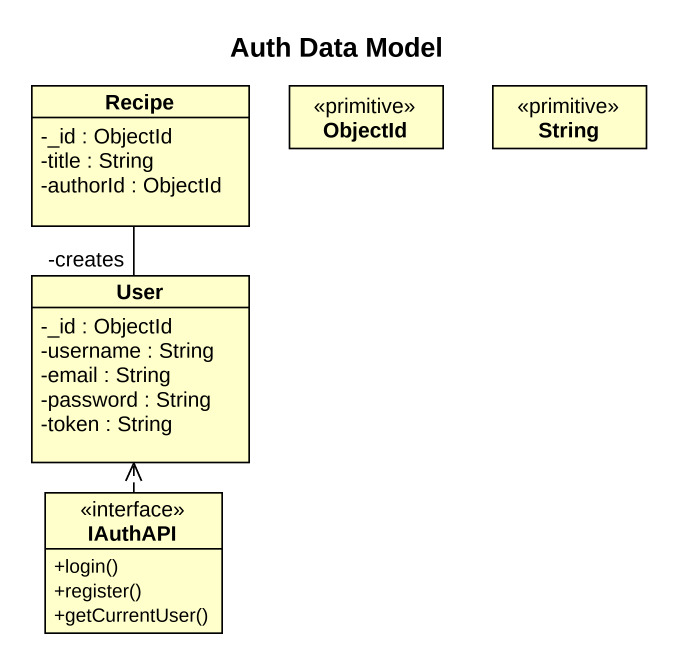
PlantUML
@startuml
title Auth Data Model
hide circle
hide empty members
skinparam classAttributeIconSize 0
class Recipe {
  -_id : ObjectId
  -title : String
  -authorId : ObjectId
}
class ObjectId <<primitive>>
class String <<primitive>>
class User {
  -_id : ObjectId
  -username : String
  -email : String
  -password : String
  -token : String
}
interface IAuthAPI {
  +login()
  +register()
  +getCurrentUser()
}
User "-creates" -up- Recipe
IAuthAPI .up.> User
@enduml
